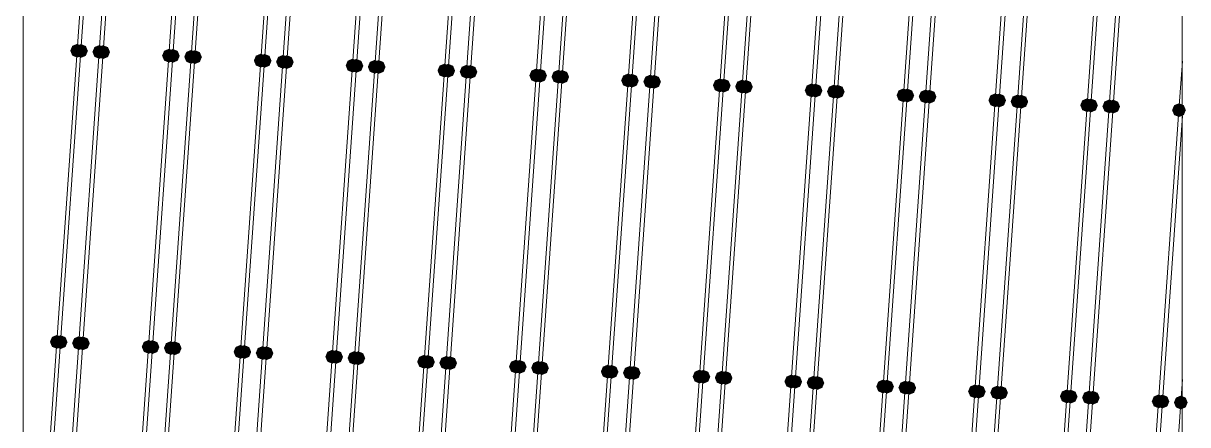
# Model space of a CAD drawing. Header units: millimetres. Extents: x 0 to 1189, y 0 to 841.
# Drawn here: x 338.79 to 353.96, y 666.36 to 671.6 of the extents above; entities that cross this region are included whole.
import ezdxf

# ---------------------------------------------------------------- set-up
doc = ezdxf.new("R2010")
doc.units = ezdxf.units.MM

msp = doc.modelspace()

# ---------------------------------------------------------------- hatches: boundary and pattern name
h = msp.add_hatch(color=7)
h.dxf.hatch_style = 2
h.paths.add_polyline_path([(339.487519, 671.331796), (339.423956, 671.305359), (339.397519, 671.241796), (339.423956, 671.178234), (339.487519, 671.151796), (339.551081, 671.178234), (339.577519, 671.241796), (339.551081, 671.305359)])
h = msp.add_hatch(color=7)
h.dxf.hatch_style = 2
h.paths.add_polyline_path([(339.537519, 671.328796), (339.473956, 671.302359), (339.447519, 671.238796), (339.473956, 671.175234), (339.537519, 671.148796), (339.601081, 671.175234), (339.627519, 671.238796), (339.601081, 671.302359)])
h = msp.add_hatch(color=7)
h.dxf.hatch_style = 2
h.paths.add_polyline_path([(339.776519, 671.315796), (339.712957, 671.289359), (339.686519, 671.225796), (339.712957, 671.162234), (339.776519, 671.135796), (339.841082, 671.162234), (339.867519, 671.225796), (339.841082, 671.289359)])
h = msp.add_hatch(color=7)
h.dxf.hatch_style = 2
h.paths.add_polyline_path([(339.826519, 671.313796), (339.762957, 671.287359), (339.736519, 671.223796), (339.762957, 671.160234), (339.826519, 671.133796), (339.890082, 671.160234), (339.916519, 671.223796), (339.890082, 671.287359)])
h = msp.add_hatch(color=7)
h.dxf.hatch_style = 2
h.paths.add_polyline_path([(340.68452, 671.266796), (340.620958, 671.240359), (340.59452, 671.176796), (340.620958, 671.113234), (340.68452, 671.086796), (340.748083, 671.113234), (340.774521, 671.176796), (340.748083, 671.240359)])
h = msp.add_hatch(color=7)
h.dxf.hatch_style = 2
h.paths.add_polyline_path([(340.734521, 671.264796), (340.670958, 671.238359), (340.64452, 671.174796), (340.670958, 671.111234), (340.734521, 671.084796), (340.798083, 671.111234), (340.824521, 671.174796), (340.798083, 671.238359)])
h = msp.add_hatch(color=7)
h.dxf.hatch_style = 2
h.paths.add_polyline_path([(340.973521, 671.251796), (340.909958, 671.225359), (340.883521, 671.161796), (340.909958, 671.098233), (340.973521, 671.071796), (341.037084, 671.098233), (341.063521, 671.161796), (341.037084, 671.225359)])
h = msp.add_hatch(color=7)
h.dxf.hatch_style = 2
h.paths.add_polyline_path([(341.023521, 671.248796), (340.959958, 671.222359), (340.933521, 671.158796), (340.959958, 671.095233), (341.023521, 671.068796), (341.087084, 671.095233), (341.113521, 671.158796), (341.087084, 671.222359)])
h = msp.add_hatch(color=7)
h.dxf.hatch_style = 2
h.paths.add_polyline_path([(341.880522, 671.202796), (341.81696, 671.176359), (341.790522, 671.112796), (341.81696, 671.049233), (341.880522, 671.022796), (341.945085, 671.049233), (341.971522, 671.112796), (341.945085, 671.176359)])
h = msp.add_hatch(color=7)
h.dxf.hatch_style = 2
h.paths.add_polyline_path([(341.880522, 671.202796), (341.81696, 671.176359), (341.790522, 671.112796), (341.81696, 671.049233), (341.880522, 671.022796), (341.945085, 671.049233), (341.971522, 671.112796), (341.945085, 671.176359)])
h = msp.add_hatch(color=7)
h.dxf.hatch_style = 2
h.paths.add_polyline_path([(341.930522, 671.199796), (341.86696, 671.173359), (341.840522, 671.109796), (341.86696, 671.046233), (341.930522, 671.019796), (341.995085, 671.046233), (342.021523, 671.109796), (341.995085, 671.173359)])
h = msp.add_hatch(color=7)
h.dxf.hatch_style = 2
h.paths.add_polyline_path([(342.170523, 671.186796), (342.10696, 671.160359), (342.080523, 671.096796), (342.10696, 671.033233), (342.170523, 671.006796), (342.234085, 671.033233), (342.260523, 671.096796), (342.234085, 671.160359)])
h = msp.add_hatch(color=7)
h.dxf.hatch_style = 2
h.paths.add_polyline_path([(342.220523, 671.183796), (342.15696, 671.157359), (342.130523, 671.093796), (342.15696, 671.030233), (342.220523, 671.003796), (342.284085, 671.030233), (342.310523, 671.093796), (342.284085, 671.157359)])
h = msp.add_hatch(color=7)
h.dxf.hatch_style = 2
h.paths.add_polyline_path([(343.077524, 671.137796), (343.013962, 671.111359), (342.987524, 671.047796), (343.013962, 670.984233), (343.077524, 670.957796), (343.142087, 670.984233), (343.168524, 671.047796), (343.142087, 671.111359)])
h = msp.add_hatch(color=7)
h.dxf.hatch_style = 2
h.paths.add_polyline_path([(343.127524, 671.134796), (343.063962, 671.108358), (343.037524, 671.044796), (343.063962, 670.981233), (343.127524, 670.954796), (343.192087, 670.981233), (343.218524, 671.044796), (343.192087, 671.108358)])
h = msp.add_hatch(color=7)
h.dxf.hatch_style = 2
h.paths.add_polyline_path([(343.366525, 671.121796), (343.302962, 671.095358), (343.276524, 671.031796), (343.302962, 670.968233), (343.366525, 670.941796), (343.431087, 670.968233), (343.457525, 671.031796), (343.431087, 671.095358)])
h = msp.add_hatch(color=7)
h.dxf.hatch_style = 2
h.paths.add_polyline_path([(343.416525, 671.119796), (343.352962, 671.093358), (343.326525, 671.029796), (343.352962, 670.966233), (343.416525, 670.939796), (343.481087, 670.966233), (343.507525, 671.029796), (343.481087, 671.093358)])
h = msp.add_hatch(color=7)
h.dxf.hatch_style = 2
h.paths.add_polyline_path([(344.274526, 671.072796), (344.210963, 671.046358), (344.184526, 670.982796), (344.210963, 670.919233), (344.274526, 670.892796), (344.339089, 670.919233), (344.365526, 670.982796), (344.339089, 671.046358)])
h = msp.add_hatch(color=7)
h.dxf.hatch_style = 2
h.paths.add_polyline_path([(344.324526, 671.070796), (344.260963, 671.044358), (344.234526, 670.980796), (344.260963, 670.917233), (344.324526, 670.890796), (344.388089, 670.917233), (344.414526, 670.980796), (344.388089, 671.044358)])
h = msp.add_hatch(color=7)
h.dxf.hatch_style = 2
h.paths.add_polyline_path([(344.563526, 671.057796), (344.499964, 671.031358), (344.473526, 670.967796), (344.499964, 670.904233), (344.563526, 670.877796), (344.628089, 670.904233), (344.654527, 670.967796), (344.628089, 671.031358)])
h = msp.add_hatch(color=7)
h.dxf.hatch_style = 2
h.paths.add_polyline_path([(344.613526, 671.054796), (344.549964, 671.028358), (344.523526, 670.964796), (344.549964, 670.901233), (344.613526, 670.874796), (344.678089, 670.901233), (344.704527, 670.964796), (344.678089, 671.028358)])
h = msp.add_hatch(color=7)
h.dxf.hatch_style = 2
h.paths.add_polyline_path([(345.471528, 671.008796), (345.407965, 670.982358), (345.381528, 670.918796), (345.407965, 670.855233), (345.471528, 670.828796), (345.53509, 670.855233), (345.561528, 670.918796), (345.53509, 670.982358)])
h = msp.add_hatch(color=7)
h.dxf.hatch_style = 2
h.paths.add_polyline_path([(345.471528, 671.008796), (345.407965, 670.982358), (345.381528, 670.918796), (345.407965, 670.855233), (345.471528, 670.828796), (345.53509, 670.855233), (345.561528, 670.918796), (345.53509, 670.982358)])
h = msp.add_hatch(color=7)
h.dxf.hatch_style = 2
h.paths.add_polyline_path([(345.521528, 671.005796), (345.457965, 670.979358), (345.431528, 670.915796), (345.457965, 670.852233), (345.521528, 670.825796), (345.58509, 670.852233), (345.611528, 670.915796), (345.58509, 670.979358)])
h = msp.add_hatch(color=7)
h.dxf.hatch_style = 2
h.paths.add_polyline_path([(345.760528, 670.992796), (345.696966, 670.966358), (345.670528, 670.902796), (345.696966, 670.839233), (345.760528, 670.812796), (345.825091, 670.839233), (345.851528, 670.902796), (345.825091, 670.966358)])
h = msp.add_hatch(color=7)
h.dxf.hatch_style = 2
h.paths.add_polyline_path([(345.810528, 670.989796), (345.746966, 670.963358), (345.720528, 670.899796), (345.746966, 670.836233), (345.810528, 670.809796), (345.874091, 670.836233), (345.900528, 670.899796), (345.874091, 670.963358)])
h = msp.add_hatch(color=7)
h.dxf.hatch_style = 2
h.paths.add_polyline_path([(346.66853, 670.943796), (346.604967, 670.917358), (346.578529, 670.853796), (346.604967, 670.790233), (346.66853, 670.763795), (346.732092, 670.790233), (346.75853, 670.853796), (346.732092, 670.917358)])
h = msp.add_hatch(color=7)
h.dxf.hatch_style = 2
h.paths.add_polyline_path([(346.71853, 670.940796), (346.654967, 670.914358), (346.62853, 670.850796), (346.654967, 670.787233), (346.71853, 670.760795), (346.782092, 670.787233), (346.80853, 670.850796), (346.782092, 670.914358)])
h = msp.add_hatch(color=7)
h.dxf.hatch_style = 2
h.paths.add_polyline_path([(346.95753, 670.928796), (346.893967, 670.902358), (346.86753, 670.838796), (346.893967, 670.775233), (346.95753, 670.748795), (347.021093, 670.775233), (347.04753, 670.838796), (347.021093, 670.902358)])
h = msp.add_hatch(color=7)
h.dxf.hatch_style = 2
h.paths.add_polyline_path([(347.00753, 670.925796), (346.943968, 670.899358), (346.91753, 670.835796), (346.943968, 670.772233), (347.00753, 670.745795), (347.071093, 670.772233), (347.09753, 670.835796), (347.071093, 670.899358)])
h = msp.add_hatch(color=7)
h.dxf.hatch_style = 2
h.paths.add_polyline_path([(347.864531, 670.879796), (347.800969, 670.853358), (347.774531, 670.789796), (347.800969, 670.726233), (347.864531, 670.699795), (347.929094, 670.726233), (347.955532, 670.789796), (347.929094, 670.853358)])
h = msp.add_hatch(color=7)
h.dxf.hatch_style = 2
h.paths.add_polyline_path([(347.914532, 670.876796), (347.850969, 670.850358), (347.824531, 670.786796), (347.850969, 670.723233), (347.914532, 670.696795), (347.979094, 670.723233), (348.005532, 670.786796), (347.979094, 670.850358)])
h = msp.add_hatch(color=7)
h.dxf.hatch_style = 2
h.paths.add_polyline_path([(348.154532, 670.863796), (348.090969, 670.837358), (348.064532, 670.773795), (348.090969, 670.710233), (348.154532, 670.683795), (348.218094, 670.710233), (348.244532, 670.773795), (348.218094, 670.837358)])
h = msp.add_hatch(color=7)
h.dxf.hatch_style = 2
h.paths.add_polyline_path([(348.204532, 670.860796), (348.140969, 670.834358), (348.114532, 670.770795), (348.140969, 670.707233), (348.204532, 670.680795), (348.268095, 670.707233), (348.294532, 670.770795), (348.268095, 670.834358)])
h = msp.add_hatch(color=7)
h.dxf.hatch_style = 2
h.paths.add_polyline_path([(349.061533, 670.814796), (348.997971, 670.788358), (348.971533, 670.724795), (348.997971, 670.661233), (349.061533, 670.634795), (349.126096, 670.661233), (349.152533, 670.724795), (349.126096, 670.788358)])
h = msp.add_hatch(color=7)
h.dxf.hatch_style = 2
h.paths.add_polyline_path([(349.061533, 670.814796), (348.997971, 670.788358), (348.971533, 670.724795), (348.997971, 670.661233), (349.061533, 670.634795), (349.126096, 670.661233), (349.152533, 670.724795), (349.126096, 670.788358)])
h = msp.add_hatch(color=7)
h.dxf.hatch_style = 2
h.paths.add_polyline_path([(349.111533, 670.811796), (349.047971, 670.785358), (349.021533, 670.721795), (349.047971, 670.658233), (349.111533, 670.631795), (349.176096, 670.658233), (349.202534, 670.721795), (349.176096, 670.785358)])
h = msp.add_hatch(color=7)
h.dxf.hatch_style = 2
h.paths.add_polyline_path([(349.351534, 670.798796), (349.287971, 670.772358), (349.261534, 670.708795), (349.287971, 670.645233), (349.351534, 670.618795), (349.415096, 670.645233), (349.441534, 670.708795), (349.415096, 670.772358)])
h = msp.add_hatch(color=7)
h.dxf.hatch_style = 2
h.paths.add_polyline_path([(349.400534, 670.796796), (349.336971, 670.770358), (349.310534, 670.706795), (349.336971, 670.643233), (349.400534, 670.616795), (349.465096, 670.643233), (349.491534, 670.706795), (349.465096, 670.770358)])
h = msp.add_hatch(color=7)
h.dxf.hatch_style = 2
h.paths.add_polyline_path([(350.258535, 670.749795), (350.194973, 670.723358), (350.168535, 670.659795), (350.194973, 670.596233), (350.258535, 670.569795), (350.323098, 670.596233), (350.349535, 670.659795), (350.323098, 670.723358)])
h = msp.add_hatch(color=7)
h.dxf.hatch_style = 2
h.paths.add_polyline_path([(350.308535, 670.747795), (350.244973, 670.721358), (350.218535, 670.657795), (350.244973, 670.594233), (350.308535, 670.567795), (350.372098, 670.594233), (350.398535, 670.657795), (350.372098, 670.721358)])
h = msp.add_hatch(color=7)
h.dxf.hatch_style = 2
h.paths.add_polyline_path([(350.547536, 670.734795), (350.483973, 670.708358), (350.457535, 670.644795), (350.483973, 670.581233), (350.547536, 670.554795), (350.612098, 670.581233), (350.638536, 670.644795), (350.612098, 670.708358)])
h = msp.add_hatch(color=7)
h.dxf.hatch_style = 2
h.paths.add_polyline_path([(350.597536, 670.731795), (350.533973, 670.705358), (350.507535, 670.641795), (350.533973, 670.578233), (350.597536, 670.551795), (350.662098, 670.578233), (350.688536, 670.641795), (350.662098, 670.705358)])
h = msp.add_hatch(color=7)
h.dxf.hatch_style = 2
h.paths.add_polyline_path([(351.455537, 670.685795), (351.391974, 670.659358), (351.365537, 670.595795), (351.391974, 670.532233), (351.455537, 670.505795), (351.5191, 670.532233), (351.545537, 670.595795), (351.5191, 670.659358)])
h = msp.add_hatch(color=7)
h.dxf.hatch_style = 2
h.paths.add_polyline_path([(351.505537, 670.682795), (351.441974, 670.656358), (351.415537, 670.592795), (351.441974, 670.529233), (351.505537, 670.502795), (351.5691, 670.529233), (351.595537, 670.592795), (351.5691, 670.656358)])
h = msp.add_hatch(color=7)
h.dxf.hatch_style = 2
h.paths.add_polyline_path([(351.744537, 670.669795), (351.680975, 670.643358), (351.654537, 670.579795), (351.680975, 670.516233), (351.744537, 670.489795), (351.8091, 670.516233), (351.835538, 670.579795), (351.8091, 670.643358)])
h = msp.add_hatch(color=7)
h.dxf.hatch_style = 2
h.paths.add_polyline_path([(351.794537, 670.666795), (351.730975, 670.640358), (351.704537, 670.576795), (351.730975, 670.513233), (351.794537, 670.486795), (351.8581, 670.513233), (351.884538, 670.576795), (351.8581, 670.640358)])
h = msp.add_hatch(color=7)
h.dxf.hatch_style = 2
h.paths.add_polyline_path([(352.652539, 670.620795), (352.588976, 670.594358), (352.562539, 670.530795), (352.588976, 670.467233), (352.652539, 670.440795), (352.716101, 670.467233), (352.742539, 670.530795), (352.716101, 670.594358)])
h = msp.add_hatch(color=7)
h.dxf.hatch_style = 2
h.paths.add_polyline_path([(352.652539, 670.620795), (352.588976, 670.594358), (352.562539, 670.530795), (352.588976, 670.467233), (352.652539, 670.440795), (352.716101, 670.467233), (352.742539, 670.530795), (352.716101, 670.594358)])
h = msp.add_hatch(color=7)
h.dxf.hatch_style = 2
h.paths.add_polyline_path([(352.702539, 670.617795), (352.638976, 670.591358), (352.612539, 670.527795), (352.638976, 670.464233), (352.702539, 670.437795), (352.766101, 670.464233), (352.792539, 670.527795), (352.766101, 670.591358)])
h = msp.add_hatch(color=7)
h.dxf.hatch_style = 2
h.paths.add_polyline_path([(352.941539, 670.605795), (352.877977, 670.579358), (352.851539, 670.515795), (352.877977, 670.452232), (352.941539, 670.425795), (353.005102, 670.452232), (353.031539, 670.515795), (353.005102, 670.579358)])
h = msp.add_hatch(color=7)
h.dxf.hatch_style = 2
h.paths.add_polyline_path([(352.991539, 670.602795), (352.927977, 670.576358), (352.901539, 670.512795), (352.927977, 670.449232), (352.991539, 670.422795), (353.055102, 670.449232), (353.081539, 670.512795), (353.055102, 670.576358)])
h = msp.add_hatch(color=7)
h.dxf.hatch_style = 2
h.paths.add_polyline_path([(353.849541, 670.556795), (353.785978, 670.530358), (353.75954, 670.466795), (353.785978, 670.403232), (353.849541, 670.376795), (353.913103, 670.403232), (353.939541, 670.466795), (353.913103, 670.530358)])
h = msp.add_hatch(color=7)
h.dxf.hatch_style = 2
h.paths.add_polyline_path([(339.222518, 667.533791), (339.158956, 667.507353), (339.132518, 667.44379), (339.158956, 667.380228), (339.222518, 667.35379), (339.286081, 667.380228), (339.312518, 667.44379), (339.286081, 667.507353)])
h = msp.add_hatch(color=7)
h.dxf.hatch_style = 2
h.paths.add_polyline_path([(339.272518, 667.530791), (339.208956, 667.504353), (339.182518, 667.44079), (339.208956, 667.377228), (339.272518, 667.35079), (339.336081, 667.377228), (339.362518, 667.44079), (339.336081, 667.504353)])
h = msp.add_hatch(color=7)
h.dxf.hatch_style = 2
h.paths.add_polyline_path([(339.511519, 667.517791), (339.447956, 667.491353), (339.421519, 667.42779), (339.447956, 667.364228), (339.511519, 667.33779), (339.576081, 667.364228), (339.602519, 667.42779), (339.576081, 667.491353)])
h = msp.add_hatch(color=7)
h.dxf.hatch_style = 2
h.paths.add_polyline_path([(339.561519, 667.514791), (339.497956, 667.488353), (339.471519, 667.42479), (339.497956, 667.361228), (339.561519, 667.33479), (339.626081, 667.361228), (339.652519, 667.42479), (339.626081, 667.488353)])
h = msp.add_hatch(color=7)
h.dxf.hatch_style = 2
h.paths.add_polyline_path([(340.41952, 667.46879), (340.355957, 667.442353), (340.32952, 667.37879), (340.355957, 667.315228), (340.41952, 667.28879), (340.483083, 667.315228), (340.50952, 667.37879), (340.483083, 667.442353)])
h = msp.add_hatch(color=7)
h.dxf.hatch_style = 2
h.paths.add_polyline_path([(340.46952, 667.46579), (340.405958, 667.439353), (340.37952, 667.37579), (340.405958, 667.312228), (340.46952, 667.28579), (340.533083, 667.312228), (340.55952, 667.37579), (340.533083, 667.439353)])
h = msp.add_hatch(color=7)
h.dxf.hatch_style = 2
h.paths.add_polyline_path([(340.708521, 667.45279), (340.644958, 667.426353), (340.61852, 667.36279), (340.644958, 667.299228), (340.708521, 667.27279), (340.772083, 667.299228), (340.798521, 667.36279), (340.772083, 667.426353)])
h = msp.add_hatch(color=7)
h.dxf.hatch_style = 2
h.paths.add_polyline_path([(340.758521, 667.45079), (340.694958, 667.424353), (340.66852, 667.36079), (340.694958, 667.297228), (340.758521, 667.27079), (340.822083, 667.297228), (340.848521, 667.36079), (340.822083, 667.424353)])
h = msp.add_hatch(color=7)
h.dxf.hatch_style = 2
h.paths.add_polyline_path([(341.616522, 667.40379), (341.552959, 667.377353), (341.526522, 667.31379), (341.552959, 667.250228), (341.616522, 667.22379), (341.680085, 667.250228), (341.706522, 667.31379), (341.680085, 667.377353)])
h = msp.add_hatch(color=7)
h.dxf.hatch_style = 2
h.paths.add_polyline_path([(341.616522, 667.40379), (341.552959, 667.377353), (341.526522, 667.31379), (341.552959, 667.250228), (341.616522, 667.22379), (341.680085, 667.250228), (341.706522, 667.31379), (341.680085, 667.377353)])
h = msp.add_hatch(color=7)
h.dxf.hatch_style = 2
h.paths.add_polyline_path([(341.665522, 667.40179), (341.601959, 667.375353), (341.575522, 667.31179), (341.601959, 667.248228), (341.665522, 667.22179), (341.730085, 667.248228), (341.756522, 667.31179), (341.730085, 667.375353)])
h = msp.add_hatch(color=7)
h.dxf.hatch_style = 2
h.paths.add_polyline_path([(341.905522, 667.38879), (341.84196, 667.362353), (341.815522, 667.29879), (341.84196, 667.235228), (341.905522, 667.20879), (341.969085, 667.235228), (341.995522, 667.29879), (341.969085, 667.362353)])
h = msp.add_hatch(color=7)
h.dxf.hatch_style = 2
h.paths.add_polyline_path([(341.955522, 667.38579), (341.89196, 667.359353), (341.865522, 667.29579), (341.89196, 667.232228), (341.955522, 667.20579), (342.019085, 667.232228), (342.045523, 667.29579), (342.019085, 667.359353)])
h = msp.add_hatch(color=7)
h.dxf.hatch_style = 2
h.paths.add_polyline_path([(342.812524, 667.33979), (342.748961, 667.313353), (342.722524, 667.24979), (342.748961, 667.186228), (342.812524, 667.15979), (342.877086, 667.186228), (342.903524, 667.24979), (342.877086, 667.313353)])
h = msp.add_hatch(color=7)
h.dxf.hatch_style = 2
h.paths.add_polyline_path([(342.862524, 667.33679), (342.798961, 667.310353), (342.772524, 667.24679), (342.798961, 667.183228), (342.862524, 667.15679), (342.927086, 667.183228), (342.953524, 667.24679), (342.927086, 667.310353)])
h = msp.add_hatch(color=7)
h.dxf.hatch_style = 2
h.paths.add_polyline_path([(343.102524, 667.32379), (343.038962, 667.297353), (343.012524, 667.23379), (343.038962, 667.170227), (343.102524, 667.14379), (343.166087, 667.170227), (343.192524, 667.23379), (343.166087, 667.297353)])
h = msp.add_hatch(color=7)
h.dxf.hatch_style = 2
h.paths.add_polyline_path([(343.151524, 667.32079), (343.087962, 667.294353), (343.061524, 667.23079), (343.087962, 667.167227), (343.151524, 667.14079), (343.216087, 667.167227), (343.242524, 667.23079), (343.216087, 667.294353)])
h = msp.add_hatch(color=7)
h.dxf.hatch_style = 2
h.paths.add_polyline_path([(344.009526, 667.27479), (343.945963, 667.248353), (343.919525, 667.18479), (343.945963, 667.121227), (344.009526, 667.09479), (344.074088, 667.121227), (344.100526, 667.18479), (344.074088, 667.248353)])
h = msp.add_hatch(color=7)
h.dxf.hatch_style = 2
h.paths.add_polyline_path([(344.059526, 667.27179), (343.995963, 667.245353), (343.969526, 667.18179), (343.995963, 667.118227), (344.059526, 667.09179), (344.124088, 667.118227), (344.150526, 667.18179), (344.124088, 667.245353)])
h = msp.add_hatch(color=7)
h.dxf.hatch_style = 2
h.paths.add_polyline_path([(344.298526, 667.25979), (344.234963, 667.233353), (344.208526, 667.16979), (344.234963, 667.106227), (344.298526, 667.07979), (344.363089, 667.106227), (344.389526, 667.16979), (344.363089, 667.233353)])
h = msp.add_hatch(color=7)
h.dxf.hatch_style = 2
h.paths.add_polyline_path([(344.348526, 667.25679), (344.284963, 667.230353), (344.258526, 667.16679), (344.284963, 667.103227), (344.348526, 667.07679), (344.413089, 667.103227), (344.439526, 667.16679), (344.413089, 667.230353)])
h = msp.add_hatch(color=7)
h.dxf.hatch_style = 2
h.paths.add_polyline_path([(345.206527, 667.21079), (345.142965, 667.184353), (345.116527, 667.12079), (345.142965, 667.057227), (345.206527, 667.03079), (345.27009, 667.057227), (345.296528, 667.12079), (345.27009, 667.184353)])
h = msp.add_hatch(color=7)
h.dxf.hatch_style = 2
h.paths.add_polyline_path([(345.206527, 667.21079), (345.142965, 667.184353), (345.116527, 667.12079), (345.142965, 667.057227), (345.206527, 667.03079), (345.27009, 667.057227), (345.296528, 667.12079), (345.27009, 667.184353)])
h = msp.add_hatch(color=7)
h.dxf.hatch_style = 2
h.paths.add_polyline_path([(345.256527, 667.20779), (345.192965, 667.181352), (345.166527, 667.11779), (345.192965, 667.054227), (345.256527, 667.02779), (345.32009, 667.054227), (345.346528, 667.11779), (345.32009, 667.181352)])
h = msp.add_hatch(color=7)
h.dxf.hatch_style = 2
h.paths.add_polyline_path([(345.495528, 667.19479), (345.431965, 667.168352), (345.405528, 667.10479), (345.431965, 667.041227), (345.495528, 667.01479), (345.56009, 667.041227), (345.586528, 667.10479), (345.56009, 667.168352)])
h = msp.add_hatch(color=7)
h.dxf.hatch_style = 2
h.paths.add_polyline_path([(345.545528, 667.19179), (345.481965, 667.165352), (345.455528, 667.10179), (345.481965, 667.038227), (345.545528, 667.01179), (345.610091, 667.038227), (345.636528, 667.10179), (345.610091, 667.165352)])
h = msp.add_hatch(color=7)
h.dxf.hatch_style = 2
h.paths.add_polyline_path([(346.403529, 667.14579), (346.339967, 667.119352), (346.313529, 667.05579), (346.339967, 666.992227), (346.403529, 666.96579), (346.467092, 666.992227), (346.493529, 667.05579), (346.467092, 667.119352)])
h = msp.add_hatch(color=7)
h.dxf.hatch_style = 2
h.paths.add_polyline_path([(346.453529, 667.14279), (346.389967, 667.116352), (346.363529, 667.05279), (346.389967, 666.989227), (346.453529, 666.96279), (346.517092, 666.989227), (346.543529, 667.05279), (346.517092, 667.116352)])
h = msp.add_hatch(color=7)
h.dxf.hatch_style = 2
h.paths.add_polyline_path([(346.69253, 667.12979), (346.628967, 667.103352), (346.60253, 667.03979), (346.628967, 666.976227), (346.69253, 666.94979), (346.757092, 666.976227), (346.78353, 667.03979), (346.757092, 667.103352)])
h = msp.add_hatch(color=7)
h.dxf.hatch_style = 2
h.paths.add_polyline_path([(346.74253, 667.12779), (346.678967, 667.101352), (346.65253, 667.03779), (346.678967, 666.974227), (346.74253, 666.94779), (346.806092, 666.974227), (346.83253, 667.03779), (346.806092, 667.101352)])
h = msp.add_hatch(color=7)
h.dxf.hatch_style = 2
h.paths.add_polyline_path([(347.600531, 667.08079), (347.536968, 667.054352), (347.510531, 666.99079), (347.536968, 666.927227), (347.600531, 666.90079), (347.664094, 666.927227), (347.690531, 666.99079), (347.664094, 667.054352)])
h = msp.add_hatch(color=7)
h.dxf.hatch_style = 2
h.paths.add_polyline_path([(347.649531, 667.07879), (347.585969, 667.052352), (347.559531, 666.98879), (347.585969, 666.925227), (347.649531, 666.89879), (347.714094, 666.925227), (347.740531, 666.98879), (347.714094, 667.052352)])
h = msp.add_hatch(color=7)
h.dxf.hatch_style = 2
h.paths.add_polyline_path([(347.889531, 667.06579), (347.825969, 667.039352), (347.799531, 666.97579), (347.825969, 666.912227), (347.889531, 666.88579), (347.953094, 666.912227), (347.979532, 666.97579), (347.953094, 667.039352)])
h = msp.add_hatch(color=7)
h.dxf.hatch_style = 2
h.paths.add_polyline_path([(347.939532, 667.06279), (347.875969, 667.036352), (347.849531, 666.97279), (347.875969, 666.909227), (347.939532, 666.88279), (348.003094, 666.909227), (348.029532, 666.97279), (348.003094, 667.036352)])
h = msp.add_hatch(color=7)
h.dxf.hatch_style = 2
h.paths.add_polyline_path([(348.796533, 667.01679), (348.73297, 666.990352), (348.706533, 666.92679), (348.73297, 666.863227), (348.796533, 666.836789), (348.861095, 666.863227), (348.887533, 666.92679), (348.861095, 666.990352)])
h = msp.add_hatch(color=7)
h.dxf.hatch_style = 2
h.paths.add_polyline_path([(348.796533, 667.01679), (348.73297, 666.990352), (348.706533, 666.92679), (348.73297, 666.863227), (348.796533, 666.836789), (348.861095, 666.863227), (348.887533, 666.92679), (348.861095, 666.990352)])
h = msp.add_hatch(color=7)
h.dxf.hatch_style = 2
h.paths.add_polyline_path([(348.846533, 667.01379), (348.78297, 666.987352), (348.756533, 666.92379), (348.78297, 666.860227), (348.846533, 666.833789), (348.911096, 666.860227), (348.937533, 666.92379), (348.911096, 666.987352)])
h = msp.add_hatch(color=7)
h.dxf.hatch_style = 2
h.paths.add_polyline_path([(349.086533, 667.00079), (349.022971, 666.974352), (348.996533, 666.91079), (349.022971, 666.847227), (349.086533, 666.820789), (349.150096, 666.847227), (349.176533, 666.91079), (349.150096, 666.974352)])
h = msp.add_hatch(color=7)
h.dxf.hatch_style = 2
h.paths.add_polyline_path([(349.135533, 666.99779), (349.071971, 666.971352), (349.045533, 666.90779), (349.071971, 666.844227), (349.135533, 666.817789), (349.200096, 666.844227), (349.226534, 666.90779), (349.200096, 666.971352)])
h = msp.add_hatch(color=7)
h.dxf.hatch_style = 2
h.paths.add_polyline_path([(349.993535, 666.95179), (349.929972, 666.925352), (349.903535, 666.86179), (349.929972, 666.798227), (349.993535, 666.771789), (350.058097, 666.798227), (350.084535, 666.86179), (350.058097, 666.925352)])
h = msp.add_hatch(color=7)
h.dxf.hatch_style = 2
h.paths.add_polyline_path([(350.043535, 666.94879), (349.979972, 666.922352), (349.953535, 666.85879), (349.979972, 666.795227), (350.043535, 666.768789), (350.108097, 666.795227), (350.134535, 666.85879), (350.108097, 666.922352)])
h = msp.add_hatch(color=7)
h.dxf.hatch_style = 2
h.paths.add_polyline_path([(350.282535, 666.93679), (350.218973, 666.910352), (350.192535, 666.846789), (350.218973, 666.783227), (350.282535, 666.756789), (350.347098, 666.783227), (350.373535, 666.846789), (350.347098, 666.910352)])
h = msp.add_hatch(color=7)
h.dxf.hatch_style = 2
h.paths.add_polyline_path([(350.332535, 666.93379), (350.268973, 666.907352), (350.242535, 666.843789), (350.268973, 666.780227), (350.332535, 666.753789), (350.397098, 666.780227), (350.423535, 666.843789), (350.397098, 666.907352)])
h = msp.add_hatch(color=7)
h.dxf.hatch_style = 2
h.paths.add_polyline_path([(351.190537, 666.88779), (351.126974, 666.861352), (351.100536, 666.797789), (351.126974, 666.734227), (351.190537, 666.707789), (351.254099, 666.734227), (351.280537, 666.797789), (351.254099, 666.861352)])
h = msp.add_hatch(color=7)
h.dxf.hatch_style = 2
h.paths.add_polyline_path([(351.240537, 666.88479), (351.176974, 666.858352), (351.150536, 666.794789), (351.176974, 666.731227), (351.240537, 666.704789), (351.304099, 666.731227), (351.330537, 666.794789), (351.304099, 666.858352)])
h = msp.add_hatch(color=7)
h.dxf.hatch_style = 2
h.paths.add_polyline_path([(351.479537, 666.87179), (351.415974, 666.845352), (351.389537, 666.781789), (351.415974, 666.718227), (351.479537, 666.691789), (351.5441, 666.718227), (351.570537, 666.781789), (351.5441, 666.845352)])
h = msp.add_hatch(color=7)
h.dxf.hatch_style = 2
h.paths.add_polyline_path([(351.529537, 666.86879), (351.465974, 666.842352), (351.439537, 666.778789), (351.465974, 666.715227), (351.529537, 666.688789), (351.5941, 666.715227), (351.620537, 666.778789), (351.5941, 666.842352)])
h = msp.add_hatch(color=7)
h.dxf.hatch_style = 2
h.paths.add_polyline_path([(352.387538, 666.822789), (352.323976, 666.796352), (352.297538, 666.732789), (352.323976, 666.669227), (352.387538, 666.642789), (352.451101, 666.669227), (352.477539, 666.732789), (352.451101, 666.796352)])
h = msp.add_hatch(color=7)
h.dxf.hatch_style = 2
h.paths.add_polyline_path([(352.387538, 666.822789), (352.323976, 666.796352), (352.297538, 666.732789), (352.323976, 666.669227), (352.387538, 666.642789), (352.451101, 666.669227), (352.477539, 666.732789), (352.451101, 666.796352)])
h = msp.add_hatch(color=7)
h.dxf.hatch_style = 2
h.paths.add_polyline_path([(352.437538, 666.819789), (352.373976, 666.793352), (352.347538, 666.729789), (352.373976, 666.666227), (352.437538, 666.639789), (352.501101, 666.666227), (352.527539, 666.729789), (352.501101, 666.793352)])
h = msp.add_hatch(color=7)
h.dxf.hatch_style = 2
h.paths.add_polyline_path([(352.676539, 666.806789), (352.612976, 666.780352), (352.586539, 666.716789), (352.612976, 666.653227), (352.676539, 666.626789), (352.741101, 666.653227), (352.767539, 666.716789), (352.741101, 666.780352)])
h = msp.add_hatch(color=7)
h.dxf.hatch_style = 2
h.paths.add_polyline_path([(352.726539, 666.804789), (352.662976, 666.778352), (352.636539, 666.714789), (352.662976, 666.651227), (352.726539, 666.624789), (352.790101, 666.651227), (352.816539, 666.714789), (352.790101, 666.778352)])
h = msp.add_hatch(color=7)
h.dxf.hatch_style = 2
h.paths.add_polyline_path([(353.58454, 666.757789), (353.520978, 666.731352), (353.49454, 666.667789), (353.520978, 666.604227), (353.58454, 666.577789), (353.648103, 666.604227), (353.67454, 666.667789), (353.648103, 666.731352)])
h = msp.add_hatch(color=7)
h.dxf.hatch_style = 2
h.paths.add_polyline_path([(353.63354, 666.755789), (353.569978, 666.729352), (353.54354, 666.665789), (353.569978, 666.602227), (353.63354, 666.575789), (353.698103, 666.602227), (353.72454, 666.665789), (353.698103, 666.729352)])
h = msp.add_hatch(color=7)
h.dxf.hatch_style = 2
h.paths.add_polyline_path([(353.873541, 666.742789), (353.809978, 666.716352), (353.783541, 666.652789), (353.809978, 666.589227), (353.873541, 666.562789), (353.937103, 666.589227), (353.963541, 666.652789), (353.937103, 666.716352)])

# ---------------------------------------------------------------- linework, layer by layer
at = {"color": 7, "lineweight": 0}
for points in [[(338.785518, 693.21783), (338.785518, 622.934722)], [(353.892541, 683.087814), (353.892541, 648.182761)], [(339.752519, 675.039802), (339.487519, 671.241796)], [(339.802519, 675.036802), (339.537519, 671.238796)], [(340.04152, 675.023802), (339.776519, 671.225796)], [(340.09152, 675.021802), (339.826519, 671.223796)], [(340.949521, 674.974802), (340.68452, 671.176796)], [(340.998521, 674.972802), (340.734521, 671.174796)], [(341.238521, 674.959802), (340.973521, 671.161796)], [(341.288521, 674.956802), (341.023521, 671.158796)], [(342.145523, 674.910802), (341.880522, 671.112796)], [(342.145523, 674.910802), (341.880522, 671.112796)], [(342.195523, 674.907802), (341.930522, 671.109796)], [(342.435523, 674.894802), (342.170523, 671.096796)], [(342.484523, 674.892802), (342.220523, 671.093796)], [(343.342525, 674.845802), (343.077524, 671.047796)], [(343.392525, 674.843802), (343.127524, 671.044796)], [(343.631525, 674.830802), (343.366525, 671.031796)], [(343.681525, 674.827802), (343.416525, 671.029796)], [(344.539526, 674.781802), (344.274526, 670.982796)], [(344.589526, 674.778802), (344.324526, 670.980796)], [(344.828527, 674.765802), (344.563526, 670.967796)], [(344.878527, 674.762802), (344.613526, 670.964796)], [(345.736528, 674.716802), (345.471528, 670.918796)], [(345.736528, 674.716802), (345.471528, 670.918796)], [(345.786528, 674.713802), (345.521528, 670.915796)], [(346.025529, 674.700801), (345.760528, 670.902796)], [(346.075529, 674.698801), (345.810528, 670.899796)], [(346.93353, 674.651801), (346.66853, 670.853796)], [(346.98253, 674.649801), (346.71853, 670.850796)], [(347.22253, 674.636801), (346.95753, 670.838796)], [(347.272531, 674.633801), (347.00753, 670.835796)], [(348.129532, 674.587801), (347.864531, 670.789796)], [(348.179532, 674.584801), (347.914532, 670.786796)], [(348.419532, 674.571801), (348.154532, 670.773795)], [(348.468532, 674.568801), (348.204532, 670.770795)], [(349.326534, 674.522801), (349.061533, 670.724795)], [(349.326534, 674.522801), (349.061533, 670.724795)], [(349.376534, 674.519801), (349.111533, 670.721795)], [(349.615534, 674.507801), (349.351534, 670.708795)], [(349.665534, 674.504801), (349.400534, 670.706795)], [(350.523536, 674.458801), (350.258535, 670.659795)], [(350.573536, 674.455801), (350.308535, 670.657795)], [(350.812536, 674.442801), (350.547536, 670.644795)], [(350.862536, 674.439801), (350.597536, 670.641795)], [(351.720537, 674.393801), (351.455537, 670.595795)], [(351.770537, 674.390801), (351.505537, 670.592795)], [(352.009538, 674.377801), (351.744537, 670.579795)], [(352.059538, 674.375801), (351.794537, 670.576795)], [(352.917539, 674.328801), (352.652539, 670.530795)], [(352.917539, 674.328801), (352.652539, 670.530795)], [(352.966539, 674.326801), (352.702539, 670.527795)], [(353.20654, 674.313801), (352.941539, 670.515795)], [(353.25654, 674.310801), (352.991539, 670.512795)], [(339.487519, 671.241796), (339.222518, 667.44379)], [(339.537519, 671.238796), (339.272518, 667.44079)], [(339.776519, 671.225796), (339.511519, 667.42779)], [(339.826519, 671.223796), (339.561519, 667.42479)], [(340.68452, 671.176796), (340.41952, 667.37879)], [(340.734521, 671.174796), (340.46952, 667.37579)], [(340.973521, 671.161796), (340.708521, 667.36279)], [(341.023521, 671.158796), (340.758521, 667.36079)], [(341.880522, 671.112796), (341.616522, 667.31379)], [(341.880522, 671.112796), (341.616522, 667.31379)], [(341.930522, 671.109796), (341.665522, 667.31179)], [(342.170523, 671.096796), (341.905522, 667.29879)], [(342.220523, 671.093796), (341.955522, 667.29579)], [(343.077524, 671.047796), (342.812524, 667.24979)], [(343.127524, 671.044796), (342.862524, 667.24679)], [(343.366525, 671.031796), (343.102524, 667.23379)], [(343.416525, 671.029796), (343.151524, 667.23079)], [(353.893541, 671.106796), (353.849541, 670.466795)], [(344.274526, 670.982796), (344.009526, 667.18479)], [(344.324526, 670.980796), (344.059526, 667.18179)], [(344.563526, 670.967796), (344.298526, 667.16979)], [(344.613526, 670.964796), (344.348526, 667.16679)], [(345.471528, 670.918796), (345.206527, 667.12079)], [(345.471528, 670.918796), (345.206527, 667.12079)], [(345.521528, 670.915796), (345.256527, 667.11779)], [(345.760528, 670.902796), (345.495528, 667.10479)], [(345.810528, 670.899796), (345.545528, 667.10179)], [(346.66853, 670.853796), (346.403529, 667.05579)], [(346.71853, 670.850796), (346.453529, 667.05279)], [(346.95753, 670.838796), (346.69253, 667.03979)], [(347.00753, 670.835796), (346.74253, 667.03779)], [(347.864531, 670.789796), (347.600531, 666.99079)], [(347.914532, 670.786796), (347.649531, 666.98879)], [(348.154532, 670.773795), (347.889531, 666.97579)], [(348.204532, 670.770795), (347.939532, 666.97279)], [(349.061533, 670.724795), (348.796533, 666.92679)], [(349.061533, 670.724795), (348.796533, 666.92679)], [(349.111533, 670.721795), (348.846533, 666.92379)], [(349.351534, 670.708795), (349.086533, 666.91079)], [(349.400534, 670.706795), (349.135533, 666.90779)], [(350.258535, 670.659795), (349.993535, 666.86179)], [(350.308535, 670.657795), (350.043535, 666.85879)], [(350.547536, 670.644795), (350.282535, 666.846789)], [(350.597536, 670.641795), (350.332535, 666.843789)], [(351.455537, 670.595795), (351.190537, 666.797789)], [(351.505537, 670.592795), (351.240537, 666.794789)], [(351.744537, 670.579795), (351.479537, 666.781789)], [(351.794537, 670.576795), (351.529537, 666.778789)], [(352.652539, 670.530795), (352.387538, 666.732789)], [(352.652539, 670.530795), (352.387538, 666.732789)], [(352.702539, 670.527795), (352.437538, 666.729789)], [(352.941539, 670.515795), (352.676539, 666.716789)], [(352.991539, 670.512795), (352.726539, 666.714789)], [(353.849541, 670.466795), (353.58454, 666.667789)], [(353.893541, 670.390795), (353.63354, 666.665789)], [(339.222518, 667.44379), (338.957518, 663.644785)], [(339.272518, 667.44079), (339.007518, 663.642785)], [(339.511519, 667.42779), (339.246518, 663.629785)], [(339.561519, 667.42479), (339.296518, 663.626785)], [(340.41952, 667.37879), (340.15452, 663.580784)], [(340.46952, 667.37579), (340.20452, 663.577784)], [(340.708521, 667.36279), (340.44352, 663.564784)], [(340.758521, 667.36079), (340.49352, 663.561784)], [(341.616522, 667.31379), (341.351522, 663.515784)], [(341.616522, 667.31379), (341.351522, 663.515784)], [(341.665522, 667.31179), (341.401522, 663.512784)], [(341.905522, 667.29879), (341.640522, 663.500784)], [(341.955522, 667.29579), (341.690522, 663.497784)], [(342.812524, 667.24979), (342.547523, 663.451784)], [(342.862524, 667.24679), (342.597523, 663.448784)], [(343.102524, 667.23379), (342.837524, 663.435784)], [(343.151524, 667.23079), (342.887524, 663.432784)], [(344.009526, 667.18479), (343.744525, 663.386784)], [(344.059526, 667.18179), (343.794525, 663.383784)], [(344.298526, 667.16979), (344.034526, 663.370784)], [(344.348526, 667.16679), (344.083526, 663.368784)], [(345.206527, 667.12079), (344.941527, 663.321784)], [(345.206527, 667.12079), (344.941527, 663.321784)], [(345.256527, 667.11779), (344.991527, 663.319784)], [(345.495528, 667.10479), (345.230527, 663.306784)], [(345.545528, 667.10179), (345.280528, 663.303784)], [(346.403529, 667.05579), (346.138529, 663.257784)], [(346.453529, 667.05279), (346.188529, 663.254784)], [(346.69253, 667.03979), (346.427529, 663.241784)], [(346.74253, 667.03779), (346.477529, 663.238784)], [(347.600531, 666.99079), (347.335531, 663.192784)], [(347.649531, 666.98879), (347.385531, 663.189784)], [(347.889531, 666.97579), (347.624531, 663.177784)], [(347.939532, 666.97279), (347.674531, 663.174784)], [(348.796533, 666.92679), (348.531532, 663.128784)], [(348.796533, 666.92679), (348.531532, 663.128784)], [(348.846533, 666.92379), (348.581533, 663.125784)], [(353.894541, 666.95179), (353.873541, 666.652789)], [(349.086533, 666.91079), (348.821533, 663.112784)], [(349.135533, 666.90779), (348.871533, 663.109784)], [(349.993535, 666.86179), (349.728534, 663.063784)], [(350.043535, 666.85879), (349.778534, 663.060784)], [(350.282535, 666.846789), (350.018535, 663.047784)], [(350.332535, 666.843789), (350.067535, 663.045784)], [(351.190537, 666.797789), (350.925536, 662.998784)], [(351.240537, 666.794789), (350.975536, 662.996784)], [(351.479537, 666.781789), (351.214537, 662.983784)], [(351.529537, 666.778789), (351.264537, 662.980784)], [(352.387538, 666.732789), (352.122538, 662.934784)], [(352.387538, 666.732789), (352.122538, 662.934784)], [(352.437538, 666.729789), (352.172538, 662.931784)], [(352.676539, 666.716789), (352.411538, 662.918783)], [(352.726539, 666.714789), (352.461538, 662.915783)], [(353.58454, 666.667789), (353.31954, 662.869783)], [(353.63354, 666.665789), (353.36954, 662.866783)], [(353.873541, 666.652789), (353.60854, 662.853783)]]:
    msp.add_lwpolyline(points, dxfattribs=at)

doc.saveas('drawing.dxf')
